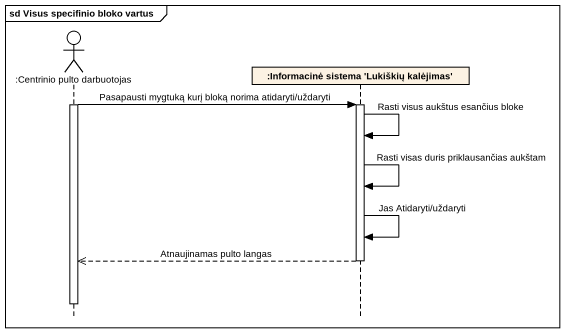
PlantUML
@startuml
mainframe sd Visus specifinio bloko vartus
hide footbox
actor ":Centrinio pulto darbuotojas" as Centrinio_pulto_darbuotojas
participant ":Informacinė sistema 'Lukiškių kalėjimas'" as Informacinė_sistema

activate Centrinio_pulto_darbuotojas
Centrinio_pulto_darbuotojas -> Informacinė_sistema : Pasapausti mygtuką kurį bloką norima atidaryti/uždaryti
activate Informacinė_sistema
Informacinė_sistema -> Informacinė_sistema : Rasti visus aukštus esančius bloke
Informacinė_sistema -> Informacinė_sistema : Rasti visas duris priklausančias aukštam
Informacinė_sistema -> Informacinė_sistema : Jas Atidaryti/uždaryti
Informacinė_sistema -->> Centrinio_pulto_darbuotojas : Atnaujinamas pulto langas
deactivate Informacinė_sistema
deactivate Centrinio_pulto_darbuotojas
@enduml
